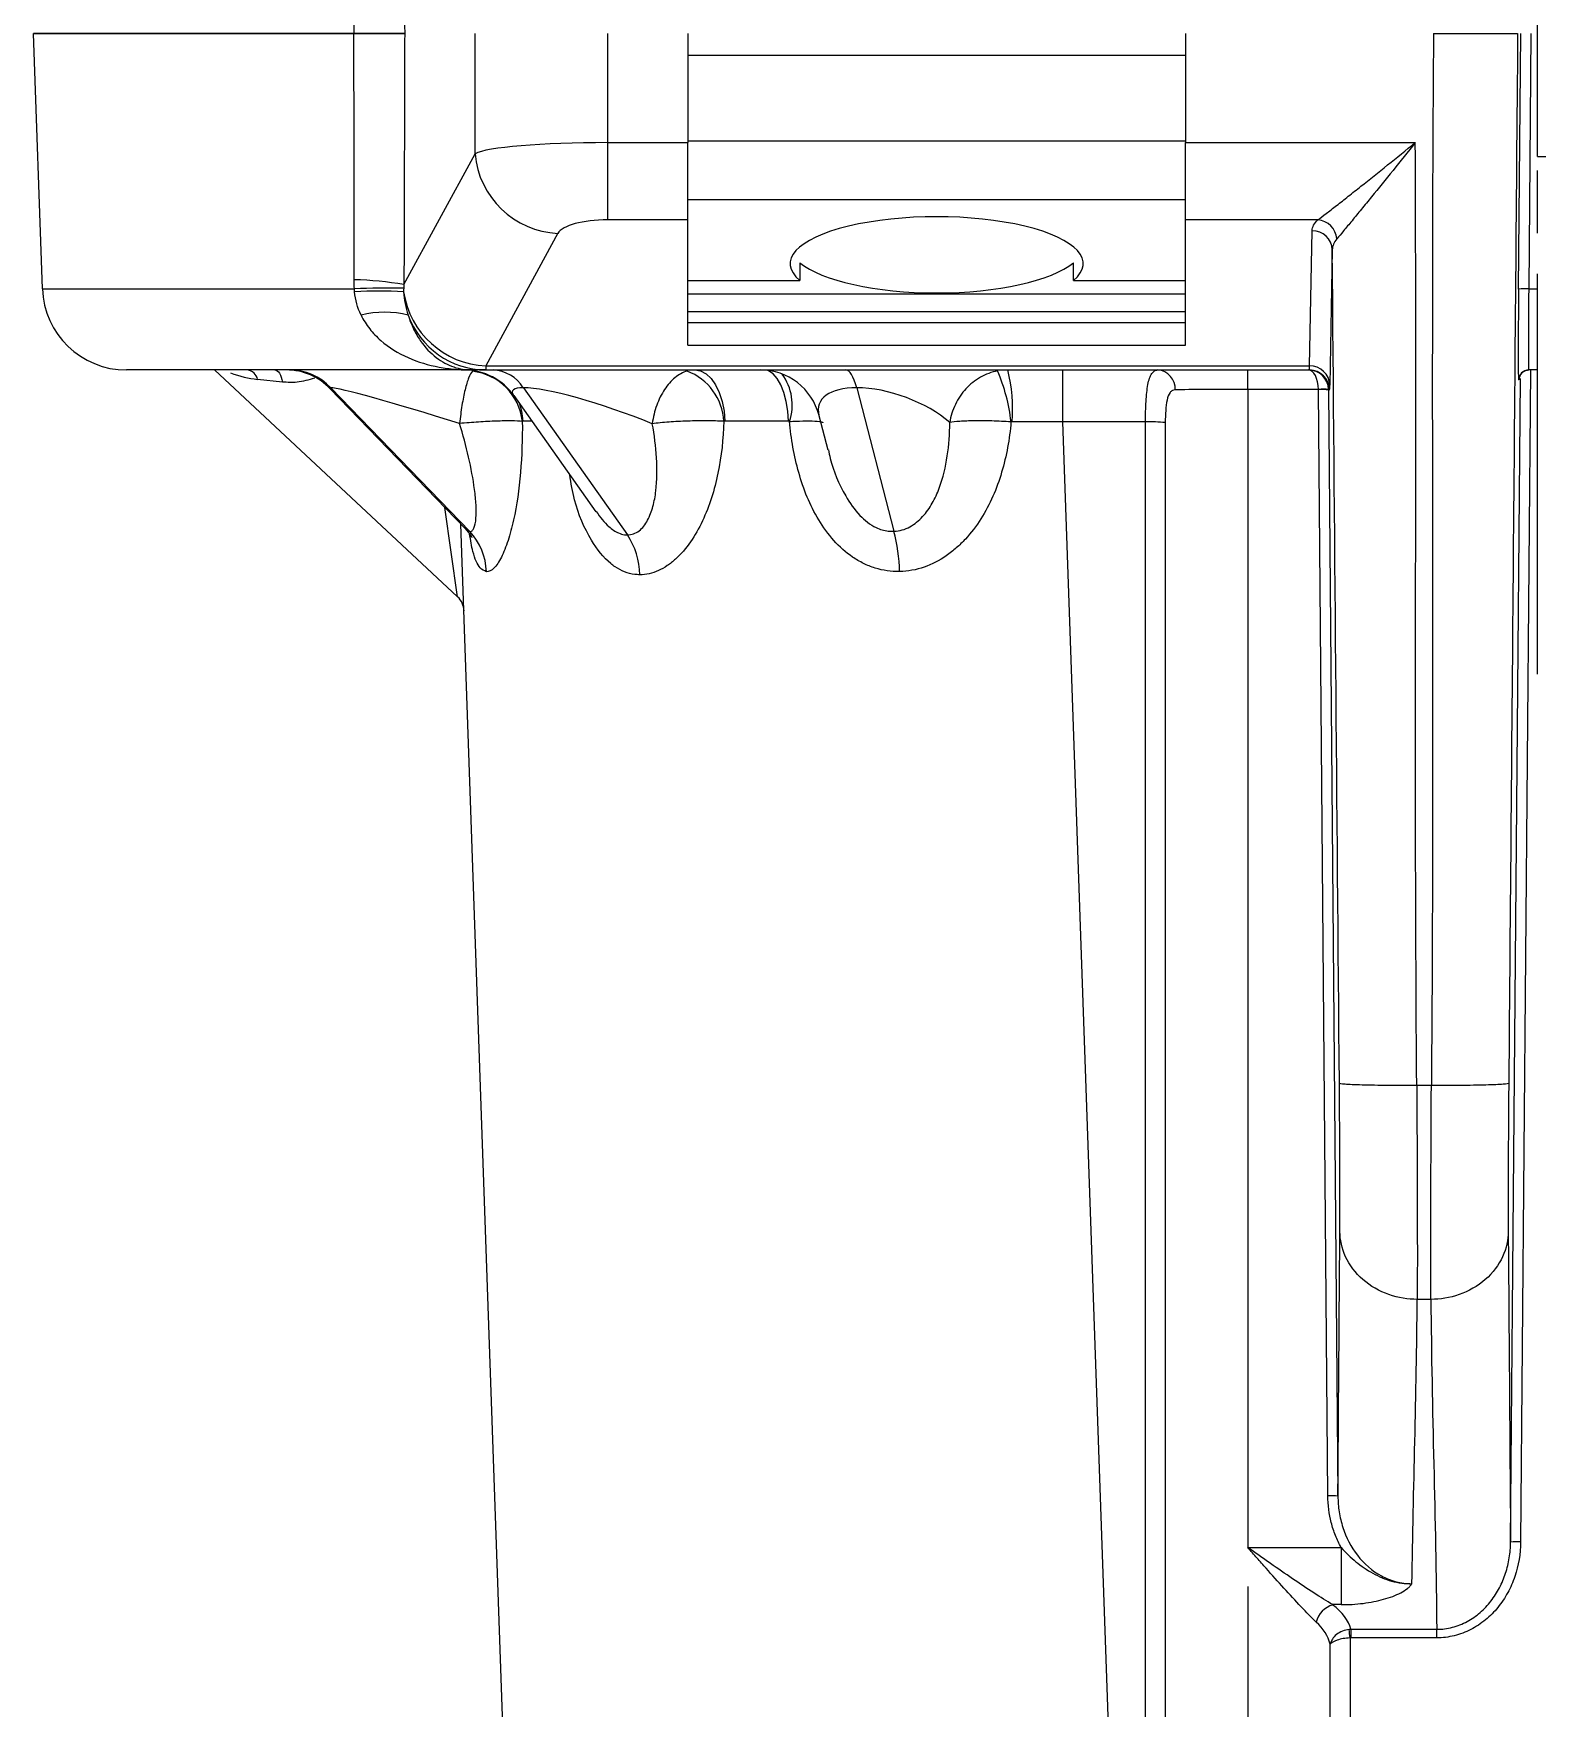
# Model space of a CAD drawing. Header units: millimetres. Extents: x 12 to 854, y 4 to 555.
# Drawn here: x 83.03 to 111.42, y 239.71 to 271.33 of the extents above; entities that cross this region are included whole.
import ezdxf

# ---------------------------------------------------------------- set-up
doc = ezdxf.new("R2010")
doc.units = ezdxf.units.MM

msp = doc.modelspace()

# ---------------------------------------------------------------- linework, layer by layer
at = {"color": 7, "linetype": 'Continuous', "lineweight": 25}
for p, q in [((111.418, 269.005), (111.418, 273.898)), ((83.194, 266.507), (83.026, 271.325)), ((91.362, 269.056), (91.362, 271.325)), ((93.864, 271.325), (93.864, 269.266)), ((95.377, 271.325), (95.377, 269.266)), ((104.775, 271.325), (104.775, 269.266)), ((111.061, 266.502), (111.102, 271.325)), ((111.292, 271.325), (111.252, 266.507)), ((95.377, 270.919), (104.775, 270.919)), ((90.019, 266.585), (91.362, 269.056)), ((93.864, 269.266), (95.377, 269.266)), ((93.864, 269.266), (93.864, 267.809)), ((95.377, 269.298), (104.775, 269.298)), ((95.377, 267.809), (95.377, 269.266)), ((104.775, 269.266), (109.111, 269.266)), ((104.775, 267.809), (104.775, 269.266)), ((111.418, 267.555), (111.418, 268.738)), ((95.377, 268.191), (104.775, 268.191)), ((95.377, 267.809), (93.864, 267.809)), ((95.377, 265.442), (95.377, 267.809)), ((107.274, 267.809), (104.775, 267.809)), ((104.775, 265.442), (104.775, 267.809)), ((92.926, 267.554), (91.565, 265.051)), ((107.117, 265.051), (107.164, 267.604)), ((107.545, 267.244), (107.498, 264.691)), ((102.659, 266.666), (102.656, 266.999)), ((95.377, 266.666), (97.492, 266.666)), ((102.659, 266.666), (104.775, 266.666)), ((111.418, 259.235), (111.418, 266.788)), ((95.377, 266.409), (104.775, 266.409)), ((95.377, 266.076), (104.775, 266.076)), ((95.377, 265.869), (104.775, 265.869)), ((95.377, 265.442), (104.775, 265.442)), ((91.032, 260.694), (86.441, 264.975)), ((91.565, 264.975), (91.292, 264.975)), ((91.565, 265.051), (107.117, 265.051)), ((91.565, 265.051), (91.565, 264.975)), ((91.565, 264.975), (107.112, 264.975)), ((102.452, 264.975), (102.452, 263.994)), ((105.949, 264.607), (105.949, 264.975)), ((111.418, 264.975), (111.252, 264.975)), ((87.728, 264.748), (87.257, 264.798)), ((88.622, 264.626), (91.179, 261.979)), ((88.639, 264.64), (91.26, 261.927)), ((92.273, 264.64), (94.237, 261.862)), ((98.566, 264.64), (99.268, 261.93)), ((107.284, 264.607), (105.949, 264.607)), ((105.949, 264.607), (105.949, 242.751)), ((107.46, 243.727), (107.284, 264.602)), ((107.474, 264.597), (107.65, 243.722)), ((107.493, 264.597), (107.474, 264.597)), ((111.066, 264.786), (111.062, 264.786)), ((92.092, 264.492), (93.644, 262.298)), ((97.854, 264.118), (98.023, 263.466)), ((104.018, 263.994), (102.452, 263.994)), ((102.452, 263.994), (103.642, 229.905)), ((104.018, 229.905), (104.018, 263.994)), ((104.392, 263.984), (104.392, 229.894)), ((92.219, 229.905), (91.096, 262.065)), ((109.415, 251.474), (109.139, 251.474)), ((109.406, 247.435), (109.148, 247.435)), ((105.949, 242.751), (107.712, 242.751)), ((107.712, 242.751), (107.712, 241.674)), ((105.949, 242.018), (105.949, 229.85)), ((107.712, 241.674), (107.552, 241.674)), ((107.897, 241.209), (109.516, 241.209)), ((107.897, 241.209), (107.897, 241.047)), ((109.516, 241.047), (109.516, 241.209)), ((107.507, 229.894), (107.507, 240.927)), ((107.881, 241.047), (107.881, 229.905)), ((109.516, 241.047), (107.897, 241.047))]:
    msp.add_line(p, q, dxfattribs=at)
at = {"color": 8, "linetype": 'Continuous', "lineweight": 25}
for p, q in [((111.252, 266.507), (111.418, 266.507)), ((111.286, 264.975), (111.1, 242.859)), ((110.91, 242.854), (111.095, 264.815)), ((91.032, 260.694), (90.792, 262.38)), ((91.181, 261.98), (91.26, 261.927))]:
    msp.add_line(p, q, dxfattribs=at)
at = {"color": 7, "linetype": 'Continuous', "lineweight": 25, "flags": 128}
for points in [[(97.495, 266.999), (97.494, 266.833), (97.492, 266.666)], [(87.584, 264.975), (87.607, 264.971), (87.629, 264.959), (87.65, 264.94), (87.67, 264.913), (87.688, 264.88), (87.704, 264.841), (87.717, 264.796), (87.728, 264.748)], [(95.512, 264.975), (95.619, 264.957), (95.722, 264.902), (95.818, 264.814), (95.903, 264.695), (95.973, 264.549), (96.027, 264.382), (96.062, 264.199), (96.078, 264.008)], [(98.566, 264.64), (98.545, 264.716), (98.521, 264.782), (98.496, 264.84), (98.47, 264.888), (98.443, 264.926), (98.415, 264.953), (98.386, 264.97), (98.357, 264.975)]]:
    msp.add_lwpolyline(points, dxfattribs=at)
at = {"color": 8, "linetype": 'Continuous', "lineweight": 25, "flags": 128}
for points in [[(97.276, 264.007), (97.264, 264.198), (97.235, 264.381), (97.192, 264.548), (97.134, 264.694), (97.066, 264.814), (96.988, 264.902), (96.904, 264.957), (96.868, 264.969)], [(92.201, 264.338), (92.241, 264.198), (92.265, 264.007)]]:
    msp.add_lwpolyline(points, dxfattribs=at)
at = {"color": 7, "linetype": 'Continuous', "lineweight": 25}
for centre, radius, start, end in [((92.997, 269.193), 1.641, 184.7851, 267.505), ((111.684, 304.769), 35.764, 269.5742, 270.1314), ((107.226, 267.402), 0.41, 7.2023, 83.3017), ((107.172, 267.23), 0.373, 2.0965, 91.2269), ((84.781, 266.563), 1.588, 182, 270), ((88.965, 260.631), 6.047, 79.957, 88.9112), ((89.805, 243.653), 22.866, 89.4765, 91.8108), ((111.193, 265.111), 1.398, 87.5912, 95.4076), ((89.549, 257.289), 9.175, 87.1119, 92.8881), ((91.64, 266.696), 1.647, 188.5109, 267.3964), ((89.655, 264.226), 1.84, 76.0159, 103.9841), ((91.572, 266.54), 1.565, 199.7569, 269.7543), ((87.031, 264.746), 0.232, 12.8749, 81.1251), ((87.8, 263.832), 1.143, 43.28, 90), ((87.855, 263.889), 1.086, 43.759, 89.8192), ((91.159, 263.832), 1.143, 34.3443, 90), ((91.191, 263.887), 1.07, 6.2468, 83.4815), ((91.666, 264.26), 0.716, 32.0747, 87.2029), ((94.988, 263.95), 1.072, 3.0036, 69.4436), ((96.748, 263.832), 1.143, 14.4662, 90), ((98.266, 263.656), 3.231, 6.0374, 23.7499), ((98.537, 264.234), 2.973, 355.4382, 14.4348), ((104.223, 264.619), 0.357, 357.0197, 85.5903), ((107.112, 264.594), 0.381, 0.4989, 89.9989), ((107.125, 264.678), 0.373, 2.0965, 91.2269), ((111.252, 264.785), 0.19, 90.0011, 179.5011), ((111.257, 264.785), 0.19, 90.0011, 179.5011), ((107.379, 263.214), 1.397, 86.0928, 93.9072), ((107.343, 263.206), 1.398, 84.5924, 92.4088), ((104.089, 259.944), 4.051, 85.7112, 91.0024), ((90.419, 261.131), 1.158, 1.8447, 43.4254), ((93.076, 261.085), 1.397, 1.0418, 33.7956), ((96.264, 261.115), 3.112, 1.0238, 15.1708), ((90.773, 260.415), 0.381, 2, 47), ((107.519, 242.33), 1.398, 84.5924, 92.4088), ((111.041, 241.462), 1.398, 87.5912, 95.4076), ((107.702, 241.222), 0.476, 108.3382, 164.9771), ((77.27, 238.035), 30.758, 5.6191, 5.9186)]:
    msp.add_arc(centre, radius, start, end, dxfattribs=at)
at = {"color": 8, "linetype": 'Continuous', "lineweight": 25}
msp.add_arc((96.363, 264.315), 0.986, 341.5885, 36.2881, dxfattribs=at)
at = {"color": 7, "linetype": 'Continuous', "lineweight": 25}
for centre, major_axis, ratio, start_param, end_param in [((93.864, 269.012), (2.54, 0), 0.099831, 1.570796, 2.96706), ((93.864, 267.5), (0.952, 0), 0.324382, 1.570796, 2.96706), ((100.076, 266.981), (2.765, 0), 0.320557, 5.919079, 9.788884), ((100.076, 267.315), (2.762, 0), 0.320557, 3.506103, 5.918675), ((111.077, 266.564), (0.016, 1.778), 0.008721, 1.605779, 3.141669), ((111.268, 266.563), (0.016, 1.587), 0.009767, 1.605798, 3.141688), ((107.095, 264.594), (0, 0.381), 0.995639, 4.747296, 6.283185), ((107.095, 264.594), (0, 0.381), 0.495658, 4.747296, 6.283185), ((107.095, 266.563), (-0.017, 1.587), 0.010813, 3.141476, 3.451682), ((91.155, 263.832), (2.537, -0.803), 0.037527, 1.616132, 3.023533), ((94.114, 263.832), (2.046, -0.745), 0.153135, 1.332921, 2.743582), ((99.24, 263.832), (1.381, -0.5), 0.459739, 0.852471, 2.238303), ((105.949, 264.594), (1.588, 0), 0.008376, 1.570796, 2.61236), ((107.093, 264.601), (0.143, 0.126), 0.999693, 5.568553, 5.594733), ((107.093, 264.594), (0.269, 0.269), 0.999848, 5.506478, 5.532658), ((107.476, 266.566), (-0.017, 1.968), 0.008721, 3.141517, 3.451723), ((111.079, 266.247), (0.013, 1.46), 0.008721, 3.141669, 3.23018), ((102.467, 263.959), (11.438, -0.035), 0.003096, 2.041839, 2.163483), ((102.467, 263.959), (11.438, -0.035), 0.003096, 1.572132, 1.655396), ((105.949, 241.054), (1.968, 0), 0.542099, 0.145676, 0.619521), ((105.949, 240.718), (1.588, 0), 0.680579, 0.194778, 0.619521)]:
    msp.add_ellipse(centre, major_axis=major_axis, ratio=ratio, start_param=start_param, end_param=end_param, dxfattribs=at)
at = {"color": 8, "linetype": 'Continuous', "lineweight": 25}
for centre, major_axis, ratio, start_param, end_param in [((87.067, 266.563), (1.44, -1.343), 0.806452, 5.178918, 5.462881), ((91.155, 263.832), (2.537, -0.803), 0.037527, 3.023533, 3.208995), ((94.114, 263.832), (2.046, -0.745), 0.153135, 2.743582, 3.353816), ((99.24, 263.832), (1.381, -0.5), 0.459739, 2.238303, 3.445712), ((102.467, 263.959), (11.438, -0.035), 0.003096, 2.640518, 2.672312)]:
    msp.add_ellipse(centre, major_axis=major_axis, ratio=ratio, start_param=start_param, end_param=end_param, dxfattribs=at)
at = {"color": 7, "linetype": 'Continuous', "lineweight": 25}
for points, knots in [([(89.077, 271.325), (89.078, 272.1), (89.079, 272.874), (89.079, 273.649), (89.079, 273.657), (89.079, 273.665), (89.079, 273.673), (89.08, 274.439), (89.081, 275.206), (89.082, 275.973)], [0, 0, 0, 0, 0.004652979, 0.004652979, 0.004652979, 0.004700621, 0.004700621, 0.004700621, 0.009305959, 0.009305959, 0.009305959, 0.009305959]), ([(90.02, 276.064), (90.02, 276.04), (90.02, 276.015), (90.02, 275.99), (90.022, 275.248), (90.024, 274.506), (90.026, 273.764), (90.028, 272.951), (90.03, 272.138), (90.033, 271.325)], [0, 0, 0, 0, 0.000148126, 0.000148126, 0.000148126, 0.004606173, 0.004606173, 0.004606173, 0.009490992, 0.009490992, 0.009490992, 0.009490992]), ([(89.077, 271.325), (89.003, 271.325), (88.856, 271.325), (88.265, 271.325), (87.352, 271.325), (86.23, 271.325), (85.261, 271.325), (84.456, 271.325), (83.821, 271.325), (83.465, 271.325), (83.278, 271.325), (83.186, 271.325), (83.114, 271.325), (83.064, 271.325), (83.032, 271.325), (83.028, 271.325), (83.026, 271.325)], [0, 0, 0, 0, 0.019424, 0.038875, 0.159022, 0.279187, 0.399321, 0.519476, 0.639587, 0.75972, 0.799831, 0.839859, 0.879847, 0.919838, 0.959875, 1, 1, 1, 1]), ([(83.026, 271.325), (83.026, 271.325), (83.15, 271.325), (83.521, 271.325), (83.675, 271.325), (84.04, 271.325), (84.251, 271.325), (84.729, 271.325), (84.996, 271.325), (85.589, 271.325), (85.915, 271.325), (86.964, 271.325), (87.757, 271.325), (88.786, 271.325), (88.929, 271.325), (89.075, 271.325)], [0, 0, 0, 0, 0.125, 0.125, 0.1875, 0.1875, 0.25, 0.25, 0.3125, 0.3125, 0.375, 0.375, 0.5, 0.5, 0.5198448, 0.5198448, 0.5198448, 0.5198448]), ([(89.08, 266.677), (89.079, 267.452), (89.078, 268.226), (89.077, 269.001), (89.077, 269.776), (89.076, 270.55), (89.075, 271.325)], [0, 0, 0, 0, 0.004653184, 0.004653184, 0.004653184, 0.009306369, 0.009306369, 0.009306369, 0.009306369]), ([(89.075, 271.325), (89.326, 271.325), (89.533, 271.325), (89.861, 271.325), (89.973, 271.325), (90.033, 271.325)], [0, 0, 0, 0, 0.5, 0.5, 1, 1, 1, 1]), ([(90.033, 271.325), (89.973, 271.325), (89.862, 271.325), (89.535, 271.325), (89.328, 271.325), (89.077, 271.325)], [0, 0, 0, 0, 0.5, 0.5, 1, 1, 1, 1]), ([(90.033, 271.325), (90.03, 270.512), (90.028, 269.699), (90.026, 268.886), (90.024, 268.119), (90.022, 267.352), (90.019, 266.585)], [0, 0, 0, 0, 0.004884871, 0.004884871, 0.004884871, 0.009491388, 0.009491388, 0.009491388, 0.009491388]), ([(109.456, 271.325), (109.56, 271.325), (109.663, 271.325), (109.864, 271.325), (109.965, 271.325), (110.156, 271.325), (110.247, 271.325), (110.419, 271.325), (110.5, 271.325), (110.646, 271.325), (110.712, 271.325), (110.828, 271.325), (110.878, 271.325), (110.998, 271.325), (111.041, 271.325), (111.043, 271.325)], [0, 0, 0, 0, 0.125, 0.125, 0.25, 0.25, 0.375, 0.375, 0.5, 0.5, 0.625, 0.625, 0.75, 0.75, 1, 1, 1, 1]), ([(107.274, 267.809), (107.317, 267.841), (107.37, 267.881), (107.489, 267.973), (107.556, 268.025), (107.696, 268.134), (107.77, 268.192), (107.924, 268.314), (108.004, 268.378), (108.248, 268.571), (108.416, 268.705), (108.76, 268.982), (108.936, 269.124), (109.111, 269.266)], [0, 0, 0, 0, 0.125, 0.125, 0.25, 0.25, 0.375, 0.375, 0.5, 0.5, 0.75, 0.75, 1, 1, 1, 1]), ([(109.111, 269.266), (108.97, 269.09), (108.829, 268.914), (108.552, 268.571), (108.417, 268.404), (108.221, 268.163), (108.156, 268.084), (108.032, 267.933), (107.973, 267.861), (107.86, 267.724), (107.806, 267.659), (107.71, 267.544), (107.668, 267.494), (107.633, 267.453)], [0, 0, 0, 0, 0.25, 0.25, 0.5, 0.5, 0.625, 0.625, 0.75, 0.75, 0.875, 0.875, 1, 1, 1, 1]), ([(107.633, 267.453), (107.604, 267.419), (107.582, 267.385), (107.553, 267.315), (107.545, 267.279), (107.545, 267.244)], [0, 0, 0, 0, 0.5, 0.5, 1, 1, 1, 1]), ([(83.194, 266.507), (83.194, 266.507), (83.194, 266.507), (83.195, 266.507), (83.196, 266.507), (83.201, 266.507), (83.211, 266.507), (83.235, 266.507), (83.259, 266.507), (83.356, 266.507), (83.453, 266.507), (83.709, 266.507), (83.868, 266.507), (84.156, 266.507), (84.261, 266.507), (84.484, 266.507), (84.603, 266.507), (85.234, 266.507), (85.852, 266.507), (86.765, 266.507), (86.954, 266.507), (87.348, 266.507), (87.552, 266.507), (88.18, 266.507), (88.621, 266.507), (89.083, 266.507)], [0, 0, 0, 0, 0.007813, 0.007813, 0.015625, 0.03125, 0.0625, 0.0625, 0.125, 0.125, 0.25, 0.25, 0.375, 0.375, 0.4375, 0.4375, 0.5, 0.5, 0.75, 0.75, 0.8125, 0.8125, 0.875, 0.875, 1, 1, 1, 1]), ([(89.21, 266.011), (89.255, 265.918), (89.31, 265.832), (89.435, 265.673), (89.506, 265.599), (89.737, 265.397), (89.912, 265.291), (90.286, 265.125), (90.481, 265.068), (90.782, 265.011), (90.884, 264.998), (91.087, 264.979), (91.189, 264.975), (91.292, 264.975)], [0, 0, 0, 0, 0.125, 0.125, 0.25, 0.25, 0.5, 0.5, 0.75, 0.75, 0.875, 0.875, 1, 1, 1, 1]), ([(90.099, 266.011), (90.127, 265.917), (90.162, 265.831), (90.238, 265.671), (90.281, 265.598), (90.42, 265.397), (90.522, 265.293), (90.737, 265.128), (90.847, 265.07), (91.014, 265.013), (91.07, 264.998), (91.181, 264.98), (91.236, 264.975), (91.292, 264.975)], [0, 0, 0, 0, 0.125, 0.125, 0.25, 0.25, 0.5, 0.5, 0.75, 0.75, 0.875, 0.875, 1, 1, 1, 1]), ([(91.292, 264.975), (90.788, 264.975), (90.307, 264.975), (89.393, 264.975), (88.96, 264.975), (88.146, 264.975), (87.772, 264.975), (87.086, 264.975), (86.775, 264.975), (86.215, 264.975), (85.966, 264.975), (85.535, 264.975), (85.356, 264.975), (84.926, 264.975), (84.781, 264.975), (84.781, 264.975)], [0, 0, 0, 0, 0.125, 0.125, 0.25, 0.25, 0.375, 0.375, 0.5, 0.5, 0.625, 0.625, 0.75, 0.75, 1, 1, 1, 1]), ([(91.312, 264.95), (91.289, 264.925), (91.264, 264.882), (91.229, 264.794), (91.217, 264.76), (91.194, 264.686), (91.183, 264.645), (91.151, 264.515), (91.132, 264.414), (91.097, 264.198), (91.082, 264.082), (91.07, 263.964)], [0, 0, 0, 0, 0.25, 0.25, 0.375, 0.375, 0.5, 0.5, 0.75, 0.75, 1, 1, 1, 1]), ([(95.364, 264.953), (95.285, 264.93), (95.208, 264.887), (95.064, 264.77), (94.997, 264.694), (94.881, 264.519), (94.831, 264.417), (94.752, 264.199), (94.724, 264.081), (94.707, 263.961)], [0, 0, 0, 0, 0.25, 0.25, 0.5, 0.5, 0.75, 0.75, 1, 1, 1, 1]), ([(101.223, 264.957), (101.111, 264.935), (101.002, 264.895), (100.851, 264.809), (100.802, 264.776), (100.711, 264.703), (100.668, 264.664), (100.548, 264.534), (100.48, 264.434), (100.377, 264.217), (100.34, 264.1), (100.322, 263.981)], [0, 0, 0, 0, 0.25, 0.25, 0.375, 0.375, 0.5, 0.5, 0.75, 0.75, 1, 1, 1, 1]), ([(104.018, 263.994), (104.018, 264.128), (104.021, 264.259), (104.032, 264.439), (104.036, 264.497), (104.048, 264.604), (104.055, 264.653), (104.072, 264.743), (104.082, 264.784), (104.106, 264.853), (104.12, 264.882), (104.151, 264.929), (104.168, 264.946), (104.206, 264.969), (104.227, 264.975), (104.25, 264.975)], [0, 0, 0, 0, 0.25, 0.25, 0.375, 0.375, 0.5, 0.5, 0.625, 0.625, 0.75, 0.75, 0.875, 0.875, 1, 1, 1, 1]), ([(111.069, 264.813), (111.069, 264.815), (111.069, 264.817), (111.072, 264.831), (111.079, 264.855), (111.096, 264.89), (111.13, 264.93), (111.181, 264.964), (111.228, 264.975), (111.254, 264.975), (111.257, 264.975)], [0, 0, 0, 0, 0.1199053, 0.1958365, 0.2746411, 0.404692, 0.5679567, 0.7602612, 0.9706504, 1, 1, 1, 1]), ([(104.579, 264.601), (104.56, 264.6), (104.542, 264.596), (104.509, 264.579), (104.495, 264.567), (104.456, 264.516), (104.437, 264.466), (104.412, 264.349), (104.404, 264.281), (104.394, 264.137), (104.392, 264.061), (104.392, 263.984)], [0, 0, 0, 0, 0.125, 0.125, 0.25, 0.25, 0.5, 0.5, 0.75, 0.75, 1, 1, 1, 1]), ([(92.254, 264.004), (92.2, 264.01), (92.129, 264.013), (92.004, 264.014), (91.959, 264.014), (91.864, 264.013), (91.814, 264.011), (91.657, 264.006), (91.543, 264), (91.309, 263.985), (91.188, 263.975), (91.07, 263.964)], [0, 0, 0, 0, 0.25, 0.25, 0.375, 0.375, 0.5, 0.5, 0.75, 0.75, 1, 1, 1, 1]), ([(91.26, 261.927), (91.276, 261.925), (91.292, 261.93), (91.318, 261.951), (91.33, 261.969), (91.361, 262.037), (91.373, 262.102), (91.385, 262.254), (91.384, 262.341), (91.375, 262.523), (91.365, 262.62), (91.326, 262.917), (91.287, 263.123), (91.19, 263.542), (91.133, 263.752), (91.07, 263.964)], [0, 0, 0, 0, 0.0625, 0.0625, 0.125, 0.125, 0.25, 0.25, 0.375, 0.375, 0.5, 0.5, 0.75, 0.75, 1, 1, 1, 1]), ([(92.254, 264.004), (92.257, 263.676), (92.246, 263.354), (92.192, 262.722), (92.149, 262.422), (92.058, 262.006), (92.023, 261.875), (91.946, 261.638), (91.903, 261.53), (91.836, 261.398), (91.813, 261.358), (91.766, 261.288), (91.742, 261.259), (91.67, 261.188), (91.622, 261.165), (91.576, 261.168)], [0, 0, 0, 0, 0.25, 0.25, 0.5, 0.5, 0.625, 0.625, 0.75, 0.75, 0.8125, 0.8125, 0.875, 0.875, 1, 1, 1, 1]), ([(94.237, 261.862), (94.278, 261.862), (94.317, 261.869), (94.39, 261.896), (94.426, 261.916), (94.523, 261.992), (94.575, 262.06), (94.661, 262.218), (94.694, 262.308), (94.745, 262.495), (94.763, 262.594), (94.8, 262.896), (94.801, 263.105), (94.775, 263.531), (94.747, 263.746), (94.707, 263.961)], [0, 0, 0, 0, 0.0625, 0.0625, 0.125, 0.125, 0.25, 0.25, 0.375, 0.375, 0.5, 0.5, 0.75, 0.75, 1, 1, 1, 1]), ([(96.058, 264.006), (96.048, 263.675), (96.013, 263.349), (95.881, 262.711), (95.787, 262.407), (95.588, 261.985), (95.513, 261.852), (95.344, 261.609), (95.25, 261.498), (95.098, 261.36), (95.045, 261.319), (94.936, 261.245), (94.879, 261.214), (94.708, 261.137), (94.591, 261.11), (94.473, 261.11)], [0, 0, 0, 0, 0.25, 0.25, 0.5, 0.5, 0.625, 0.625, 0.75, 0.75, 0.8125, 0.8125, 0.875, 0.875, 1, 1, 1, 1]), ([(96.058, 264.006), (95.958, 264.012), (95.847, 264.015), (95.616, 264.016), (95.495, 264.014), (95.256, 264.006), (95.136, 264), (94.91, 263.983), (94.802, 263.973), (94.707, 263.961)], [0, 0, 0, 0, 0.25, 0.25, 0.5, 0.5, 0.75, 0.75, 1, 1, 1, 1]), ([(99.376, 261.171), (99.216, 261.167), (99.062, 261.19), (98.838, 261.26), (98.764, 261.29), (98.623, 261.36), (98.555, 261.399), (98.36, 261.532), (98.24, 261.64), (98.027, 261.877), (97.933, 262.007), (97.682, 262.423), (97.562, 262.723), (97.383, 263.354), (97.328, 263.676), (97.299, 264.004)], [0, 0, 0, 0, 0.125, 0.125, 0.1875, 0.1875, 0.25, 0.25, 0.375, 0.375, 0.5, 0.5, 0.75, 0.75, 1, 1, 1, 1]), ([(99.268, 261.93), (99.322, 261.932), (99.374, 261.941), (99.474, 261.97), (99.524, 261.991), (99.661, 262.065), (99.74, 262.132), (99.882, 262.286), (99.941, 262.371), (100.044, 262.551), (100.088, 262.647), (100.198, 262.941), (100.246, 263.144), (100.308, 263.56), (100.322, 263.77), (100.322, 263.981)], [0, 0, 0, 0, 0.0625, 0.0625, 0.125, 0.125, 0.25, 0.25, 0.375, 0.375, 0.5, 0.5, 0.75, 0.75, 1, 1, 1, 1]), ([(101.479, 263.995), (101.452, 263.672), (101.395, 263.354), (101.21, 262.733), (101.083, 262.439), (100.824, 262.029), (100.727, 261.901), (100.564, 261.726), (100.507, 261.67), (100.387, 261.564), (100.323, 261.515), (100.127, 261.38), (99.987, 261.307), (99.688, 261.203), (99.533, 261.174), (99.376, 261.171)], [0, 0, 0, 0, 0.25, 0.25, 0.5, 0.5, 0.625, 0.625, 0.6875, 0.6875, 0.75, 0.75, 0.875, 0.875, 1, 1, 1, 1]), ([(101.479, 263.995), (101.359, 264.004), (101.237, 264.009), (101.062, 264.014), (101.004, 264.015), (100.893, 264.016), (100.84, 264.016), (100.687, 264.014), (100.593, 264.011), (100.435, 263.999), (100.369, 263.991), (100.322, 263.981)], [0, 0, 0, 0, 0.25, 0.25, 0.375, 0.375, 0.5, 0.5, 0.75, 0.75, 1, 1, 1, 1]), ([(91.179, 261.978), (91.215, 261.937), (91.281, 261.86), (91.303, 261.807), (91.3, 261.814), (91.3, 261.815)], [0, 0, 0, 0, 0.474793, 0.879908, 1, 1, 1, 1]), ([(109.139, 251.474), (108.967, 251.472), (108.783, 251.472), (108.425, 251.474), (108.253, 251.476), (107.968, 251.484), (107.857, 251.489), (107.713, 251.5), (107.68, 251.506), (107.678, 251.512)], [0, 0, 0, 0, 0.25, 0.25, 0.5, 0.5, 0.75, 0.75, 1, 1, 1, 1]), ([(107.688, 248.712), (107.688, 248.731), (107.688, 248.771), (107.688, 248.835), (107.689, 248.903), (107.689, 248.974), (107.689, 249.05), (107.689, 249.129), (107.689, 249.281), (107.689, 249.522), (107.688, 249.873), (107.687, 250.254), (107.685, 250.592), (107.683, 250.871), (107.682, 251.083), (107.68, 251.297), (107.679, 251.44), (107.678, 251.512)], [0, 0, 0, 0, 0.035699, 0.071328, 0.106938, 0.142579, 0.178301, 0.214155, 0.25019, 0.375478, 0.500159, 0.624719, 0.750053, 0.812901, 0.87533, 0.937606, 1, 1, 1, 1]), ([(109.139, 251.474), (109.139, 251.424), (109.14, 251.326), (109.14, 251.179), (109.141, 251.032), (109.142, 250.886), (109.143, 250.742), (109.143, 250.598), (109.144, 250.456), (109.145, 250.315), (109.145, 250.176), (109.146, 250.039), (109.146, 249.903), (109.147, 249.769), (109.147, 249.638), (109.148, 249.508), (109.148, 249.381), (109.148, 249.256), (109.148, 249.133), (109.149, 249.013), (109.149, 248.896), (109.149, 248.781), (109.149, 248.669), (109.149, 248.56), (109.15, 248.454), (109.15, 248.351), (109.15, 248.251), (109.15, 248.154), (109.15, 248.061), (109.149, 247.97), (109.149, 247.883), (109.149, 247.8), (109.149, 247.72), (109.149, 247.643), (109.149, 247.57), (109.148, 247.5), (109.148, 247.457), (109.148, 247.435)], [0, 0, 0, 0, 0.029713, 0.059358, 0.088937, 0.118448, 0.147892, 0.177269, 0.206579, 0.235821, 0.264997, 0.294105, 0.323146, 0.352121, 0.381027, 0.409867, 0.43864, 0.467346, 0.495984, 0.524555, 0.55306, 0.581497, 0.609867, 0.63817, 0.666405, 0.694574, 0.722676, 0.75071, 0.778677, 0.806577, 0.834411, 0.862177, 0.889875, 0.917507, 0.945072, 0.97257, 1, 1, 1, 1]), ([(109.406, 247.435), (109.405, 247.46), (109.405, 247.509), (109.405, 247.588), (109.405, 247.672), (109.404, 247.76), (109.404, 247.853), (109.404, 247.95), (109.404, 248.052), (109.404, 248.157), (109.404, 248.267), (109.404, 248.38), (109.404, 248.498), (109.404, 248.619), (109.404, 248.744), (109.404, 248.873), (109.405, 249.005), (109.405, 249.141), (109.405, 249.28), (109.406, 249.421), (109.406, 249.566), (109.407, 249.714), (109.407, 249.864), (109.408, 250.017), (109.408, 250.172), (109.409, 250.329), (109.41, 250.488), (109.41, 250.649), (109.411, 250.811), (109.412, 250.975), (109.413, 251.141), (109.414, 251.307), (109.414, 251.418), (109.415, 251.474)], [0, 0, 0, 0, 0.030975, 0.062035, 0.093181, 0.124412, 0.155729, 0.187132, 0.21862, 0.250193, 0.281853, 0.313597, 0.345427, 0.377343, 0.409344, 0.441431, 0.473604, 0.505862, 0.538205, 0.570634, 0.603149, 0.635749, 0.668435, 0.701206, 0.734063, 0.767006, 0.800034, 0.833148, 0.866347, 0.899632, 0.933002, 0.966458, 1, 1, 1, 1]), ([(110.875, 251.512), (110.874, 251.506), (110.841, 251.5), (110.697, 251.489), (110.585, 251.484), (110.3, 251.476), (110.128, 251.474), (109.771, 251.472), (109.586, 251.472), (109.415, 251.474)], [0, 0, 0, 0, 0.25, 0.25, 0.5, 0.5, 0.75, 0.75, 1, 1, 1, 1]), ([(110.875, 251.512), (110.875, 251.471), (110.874, 251.389), (110.873, 251.266), (110.872, 251.144), (110.871, 251.023), (110.87, 250.902), (110.87, 250.782), (110.868, 250.563), (110.867, 250.254), (110.865, 249.873), (110.864, 249.522), (110.864, 249.259), (110.864, 249.068), (110.865, 248.937), (110.865, 248.817), (110.866, 248.747), (110.866, 248.712)], [0, 0, 0, 0, 0.035668, 0.0712665, 0.1068458, 0.1424563, 0.1781483, 0.2139717, 0.2499757, 0.3752268, 0.4998705, 0.6244674, 0.7498387, 0.8127409, 0.8752223, 0.9375517, 1, 1, 1, 1]), ([(109.148, 247.435), (108.977, 247.435), (108.792, 247.463), (108.435, 247.587), (108.264, 247.685), (107.979, 247.933), (107.867, 248.084), (107.723, 248.398), (107.69, 248.561), (107.688, 248.712)], [0, 0, 0, 0, 0.25, 0.25, 0.5, 0.5, 0.75, 0.75, 1, 1, 1, 1]), ([(110.866, 248.712), (110.864, 248.561), (110.831, 248.398), (110.686, 248.084), (110.574, 247.933), (110.29, 247.685), (110.118, 247.587), (109.761, 247.463), (109.577, 247.435), (109.406, 247.435)], [0, 0, 0, 0, 0.25, 0.25, 0.5, 0.5, 0.75, 0.75, 1, 1, 1, 1]), ([(107.712, 242.751), (107.671, 242.824), (107.635, 242.901), (107.573, 243.058), (107.546, 243.14), (107.483, 243.387), (107.461, 243.556), (107.46, 243.727)], [0, 0, 0, 0, 0.25, 0.25, 0.5, 0.5, 1, 1, 1, 1]), ([(107.65, 243.722), (107.651, 243.622), (107.659, 243.522), (107.691, 243.326), (107.714, 243.228), (107.807, 242.943), (107.896, 242.766), (108.142, 242.447), (108.294, 242.313), (108.56, 242.17), (108.653, 242.133), (108.797, 242.095), (108.846, 242.086), (108.946, 242.073), (108.998, 242.07), (109.048, 242.07)], [0, 0, 0, 0, 0.125, 0.125, 0.25, 0.25, 0.5, 0.5, 0.75, 0.75, 0.875, 0.875, 0.9375, 0.9375, 1, 1, 1, 1]), ([(111.1, 242.859), (111.098, 242.635), (111.062, 242.417), (110.954, 242.099), (110.909, 241.998), (110.803, 241.803), (110.741, 241.71), (110.601, 241.537), (110.523, 241.458), (110.35, 241.316), (110.257, 241.255), (110.06, 241.154), (109.954, 241.114), (109.738, 241.061), (109.628, 241.047), (109.516, 241.047)], [0, 0, 0, 0, 0.25, 0.25, 0.375, 0.375, 0.5, 0.5, 0.625, 0.625, 0.75, 0.75, 0.875, 0.875, 1, 1, 1, 1]), ([(109.516, 241.209), (109.566, 241.209), (109.616, 241.212), (109.715, 241.225), (109.763, 241.234), (109.908, 241.271), (110.002, 241.309), (110.177, 241.403), (110.26, 241.46), (110.411, 241.591), (110.479, 241.663), (110.601, 241.82), (110.654, 241.905), (110.746, 242.081), (110.784, 242.172), (110.846, 242.362), (110.869, 242.459), (110.893, 242.606), (110.899, 242.655), (110.907, 242.754), (110.909, 242.805), (110.91, 242.854)], [0, 0, 0, 0, 0.0625, 0.0625, 0.125, 0.125, 0.25, 0.25, 0.375, 0.375, 0.5, 0.5, 0.625, 0.625, 0.75, 0.75, 0.875, 0.875, 0.9375, 0.9375, 1, 1, 1, 1]), ([(107.242, 241.345), (107.153, 241.429), (107.056, 241.529), (106.851, 241.746), (106.741, 241.865), (106.521, 242.107), (106.409, 242.232), (106.238, 242.425), (106.18, 242.49), (106.065, 242.62), (106.006, 242.686), (105.949, 242.751)], [0, 0, 0, 0, 0.25, 0.25, 0.5, 0.5, 0.75, 0.75, 0.875, 0.875, 1, 1, 1, 1]), ([(107.552, 241.674), (107.442, 241.738), (107.321, 241.814), (107.065, 241.981), (106.93, 242.072), (106.657, 242.257), (106.518, 242.353), (106.306, 242.501), (106.235, 242.55), (106.092, 242.65), (106.02, 242.701), (105.949, 242.751)], [0, 0, 0, 0, 0.25, 0.25, 0.5, 0.5, 0.75, 0.75, 0.875, 0.875, 1, 1, 1, 1]), ([(107.712, 242.751), (107.799, 242.655), (107.892, 242.566), (108.091, 242.403), (108.197, 242.329), (108.422, 242.204), (108.541, 242.153), (108.789, 242.085), (108.919, 242.067), (109.048, 242.07)], [0, 0, 0, 0, 0.25, 0.25, 0.5, 0.5, 0.75, 0.75, 1, 1, 1, 1]), ([(107.712, 241.674), (107.853, 241.674), (107.991, 241.682), (108.194, 241.707), (108.262, 241.718), (108.391, 241.743), (108.453, 241.758), (108.633, 241.808), (108.745, 241.85), (108.884, 241.923), (108.926, 241.95), (108.98, 241.993), (108.996, 242.008), (109.025, 242.038), (109.038, 242.054), (109.048, 242.07)], [0, 0, 0, 0, 0.25, 0.25, 0.375, 0.375, 0.5, 0.5, 0.75, 0.75, 0.875, 0.875, 0.9375, 0.9375, 1, 1, 1, 1]), ([(107.864, 241.207), (107.775, 241.196), (107.688, 241.161), (107.561, 241.06), (107.519, 240.993), (107.507, 240.927)], [0, 0, 0, 0, 0.5, 0.5, 1, 1, 1, 1]), ([(107.881, 241.047), (107.79, 241.042), (107.703, 241.027), (107.57, 240.984), (107.523, 240.955), (107.507, 240.927)], [0, 0, 0, 0, 0.5, 0.5, 1, 1, 1, 1])]:
    msp.add_open_spline(points, degree=3, knots=knots, dxfattribs=at)
for points in [[(109.456, 271.325), (109.4, 264.708), (109.47, 258.091), (109.415, 251.474)], [(111.043, 271.325), (110.987, 264.722), (110.931, 258.115), (110.875, 251.512)], [(109.139, 251.474), (109.089, 257.404), (109.14, 263.335), (109.111, 269.266)], [(107.164, 267.604), (107.165, 267.674), (107.202, 267.743), (107.274, 267.809)], [(107.678, 251.512), (107.634, 256.755), (107.589, 262), (107.545, 267.244)], [(89.083, 266.507), (89.081, 266.564), (89.08, 266.62), (89.08, 266.677)], [(89.087, 266.452), (89.085, 266.47), (89.084, 266.489), (89.083, 266.507)], [(90.014, 266.518), (90.013, 266.496), (90.012, 266.474), (90.011, 266.452)], [(90.019, 266.585), (90.017, 266.563), (90.016, 266.541), (90.014, 266.518)], [(89.21, 266.011), (89.142, 266.15), (89.101, 266.297), (89.087, 266.452)], [(90.011, 266.452), (90.021, 266.3), (90.05, 266.153), (90.099, 266.011)], [(92.265, 264.007), (92.262, 264.007), (92.258, 264.006), (92.254, 264.004)], [(96.078, 264.008), (96.071, 264.008), (96.065, 264.007), (96.058, 264.006)], [(97.299, 264.004), (97.291, 264.006), (97.284, 264.007), (97.276, 264.007)], [(101.501, 263.997), (101.493, 263.997), (101.486, 263.997), (101.479, 263.995)], [(107.65, 243.722), (107.663, 245.383), (107.675, 247.065), (107.688, 248.712)], [(110.866, 248.712), (110.881, 246.777), (110.895, 244.796), (110.91, 242.854)], [(109.048, 242.07), (109.075, 243.858), (109.134, 245.646), (109.148, 247.435)], [(109.406, 247.435), (109.421, 245.36), (109.499, 243.284), (109.516, 241.209)], [(107.864, 241.207), (107.875, 241.208), (107.886, 241.209), (107.897, 241.209)], [(107.897, 241.047), (107.892, 241.047), (107.886, 241.047), (107.881, 241.047)]]:
    msp.add_open_spline(points, degree=3, dxfattribs=at)
at = {"color": 8, "linetype": 'Continuous', "lineweight": 25}
for points, knots in [([(88.33, 264.82), (88.221, 264.787), (88.02, 264.727), (87.819, 264.741), (87.728, 264.748)], [0, 0, 0, 0, 0.544954, 1, 1, 1, 1]), ([(97.299, 264.004), (97.339, 264.006), (97.475, 264.013), (97.692, 264.016), (97.86, 264.008), (97.924, 263.992), (97.928, 263.981), (97.93, 263.978)], [0, 0, 0, 0, 0.107813, 0.369712, 0.684064, 0.895634, 1, 1, 1, 1]), ([(98.031, 263.468), (98.043, 263.414), (98.106, 263.115), (98.288, 262.681), (98.595, 262.233), (98.885, 262.006), (99.119, 261.931), (99.232, 261.93), (99.268, 261.93)], [0, 0, 0, 0, 0.080289, 0.442551, 0.655018, 0.834554, 0.948471, 1, 1, 1, 1]), ([(94.473, 261.11), (94.441, 261.112), (94.278, 261.118), (94.09, 261.196), (93.809, 261.405), (93.511, 261.788), (93.25, 262.385), (93.174, 262.839), (93.148, 262.999)], [0, 0, 0, 0, 0.046789, 0.237509, 0.282772, 0.523249, 0.832568, 1, 1, 1, 1]), ([(93.649, 262.302), (93.725, 262.199), (93.851, 262.028), (94.044, 261.903), (94.164, 261.866), (94.218, 261.863), (94.237, 261.862)], [0, 0, 0, 0, 0.446856, 0.743562, 0.911086, 1, 1, 1, 1]), ([(91.576, 261.168), (91.535, 261.186), (91.436, 261.227), (91.325, 261.479), (91.277, 261.764), (91.258, 261.881)], [0, 0, 0, 0, 0.294212, 0.710011, 1, 1, 1, 1])]:
    msp.add_open_spline(points, degree=3, knots=knots, dxfattribs=at)

doc.saveas('drawing.dxf')
